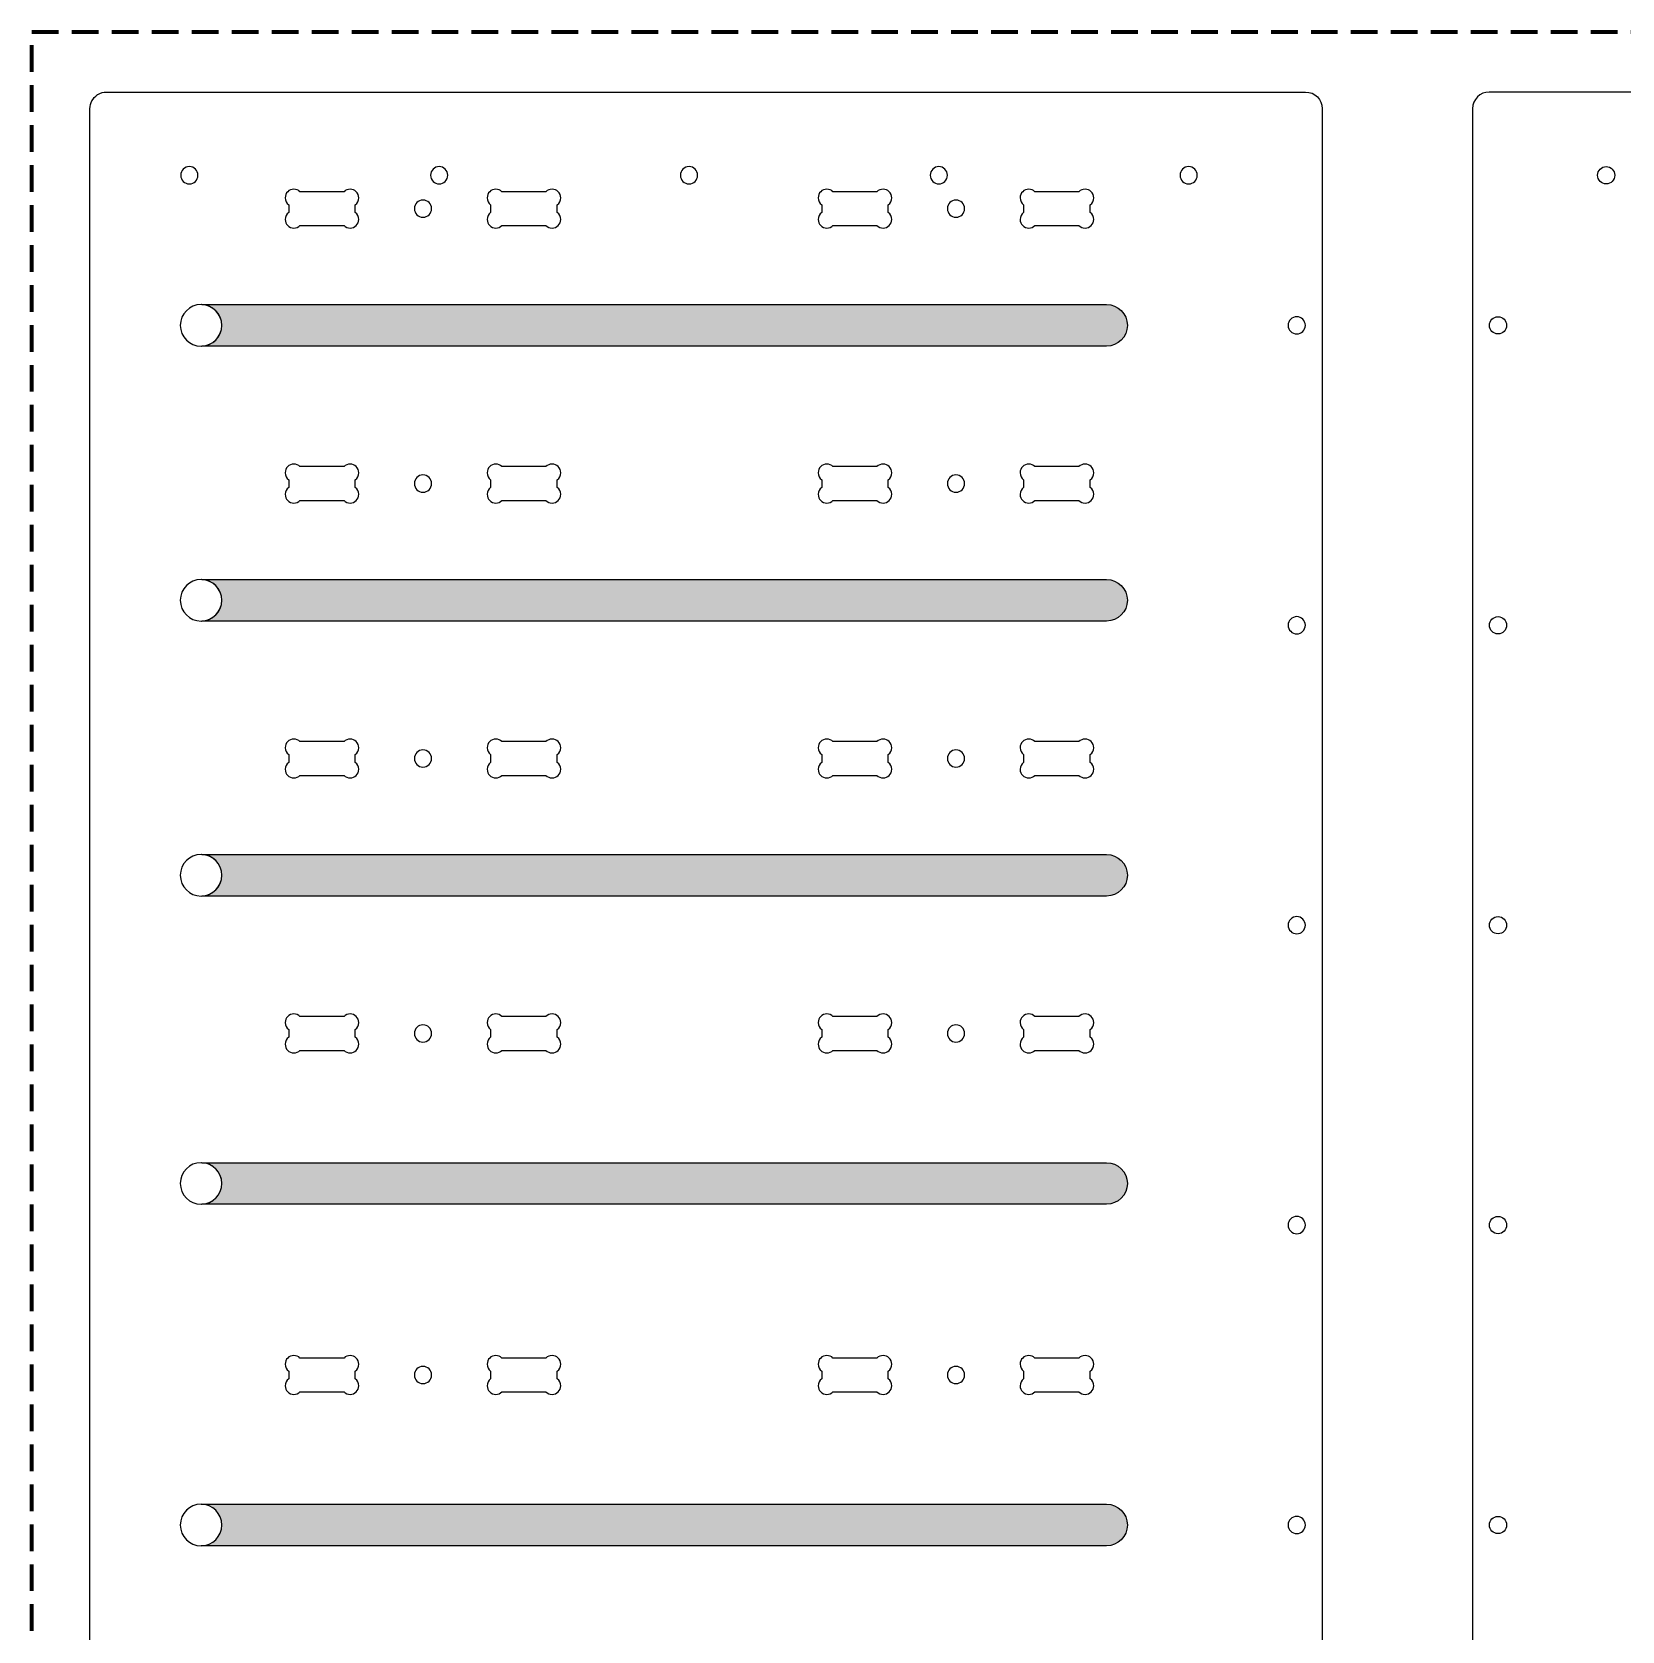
# Model space of a CAD drawing. Header units: inches. Extents: x 96.7 to 192.7, y 150 to 198.
# Drawn here: x 96.75 to 120.62, y 173.96 to 197.96 of the extents above; entities that cross this region are included whole.
import ezdxf

# ---------------------------------------------------------------- set-up
doc = ezdxf.new("R2010")
doc.units = ezdxf.units.IN
doc.header["$MEASUREMENT"] = 0
doc.linetypes.add('AI-Linetype-1', pattern=[0.6, 0.4, -0.2])
doc.layers.add('Layer 1', color=7, linetype='Continuous')

msp = doc.modelspace()

# ---------------------------------------------------------------- hatches: boundary and pattern name
at = {"layer": 'Layer 1'}
h = msp.add_hatch(color=4, dxfattribs=at)
h.dxf.hatch_style = 2
edge = h.paths.add_edge_path()
edge.add_spline(control_points=[(99.09, 175.79), (99.083, 175.785), (99.076, 175.779), (99.07, 175.773), (99.076, 175.779), (99.083, 175.785), (99.09, 175.79)], knot_values=[0, 0, 0, 0, 1, 1, 1, 2, 2, 2, 2], degree=3, periodic=1)
edge = h.paths.add_edge_path()
edge.add_spline(control_points=[(99.285, 175.859), (99.458, 175.859), (99.597, 175.719), (99.597, 175.547), (99.597, 175.375), (99.458, 175.235), (99.285, 175.235), (99.285, 175.235), (112.878, 175.235), (112.878, 175.235), (113.051, 175.235), (113.19, 175.374), (113.19, 175.547), (113.19, 175.72), (113.051, 175.859), (112.878, 175.859), (112.878, 175.859), (99.285, 175.859), (99.285, 175.859)], knot_values=[0, 0, 0, 0, 1, 1, 1, 2, 2, 2, 3, 3, 3, 4, 4, 4, 5, 5, 5, 6, 6, 6, 6], degree=3, periodic=1)
edge = h.paths.add_edge_path()
edge.add_spline(control_points=[(99.295, 180.985), (99.295, 180.985), (99.295, 180.985), (99.295, 180.985), (99.463, 180.979), (99.597, 180.842), (99.597, 180.673), (99.597, 180.504), (99.463, 180.367), (99.295, 180.362), (99.295, 180.362), (99.295, 180.361), (99.295, 180.361), (99.295, 180.361), (112.878, 180.361), (112.878, 180.361), (113.051, 180.361), (113.19, 180.5), (113.19, 180.673), (113.19, 180.846), (113.051, 180.985), (112.878, 180.985), (112.878, 180.985), (99.295, 180.985), (99.295, 180.985)], knot_values=[0, 0, 0, 0, 1, 1, 1, 2, 2, 2, 3, 3, 3, 4, 4, 4, 5, 5, 5, 6, 6, 6, 7, 7, 7, 8, 8, 8, 8], degree=3, periodic=1)
edge = h.paths.add_edge_path()
edge.add_spline(control_points=[(99.295, 185.611), (99.295, 185.611), (99.295, 185.611), (99.295, 185.611), (99.463, 185.605), (99.597, 185.468), (99.597, 185.299), (99.597, 185.13), (99.463, 184.993), (99.295, 184.988), (99.295, 184.988), (99.295, 184.987), (99.295, 184.987), (99.295, 184.987), (112.878, 184.987), (112.878, 184.987), (113.051, 184.987), (113.19, 185.127), (113.19, 185.299), (113.19, 185.472), (113.051, 185.611), (112.878, 185.611), (112.878, 185.611), (99.295, 185.611), (99.295, 185.611)], knot_values=[0, 0, 0, 0, 1, 1, 1, 2, 2, 2, 3, 3, 3, 4, 4, 4, 5, 5, 5, 6, 6, 6, 7, 7, 7, 8, 8, 8, 8], degree=3, periodic=1)
edge = h.paths.add_edge_path()
edge.add_spline(control_points=[(99.295, 189.737), (99.295, 189.737), (99.295, 189.737), (99.295, 189.737), (99.463, 189.732), (99.597, 189.595), (99.597, 189.426), (99.597, 189.257), (99.463, 189.119), (99.295, 189.114), (99.295, 189.114), (99.295, 189.114), (99.295, 189.114), (99.295, 189.114), (112.878, 189.114), (112.878, 189.114), (113.051, 189.114), (113.19, 189.253), (113.19, 189.426), (113.19, 189.598), (113.051, 189.737), (112.878, 189.737), (112.878, 189.737), (99.295, 189.737), (99.295, 189.737), (99.295, 189.737), (99.295, 189.737), (99.295, 189.737)], knot_values=[0, 0, 0, 0, 1, 1, 1, 2, 2, 2, 3, 3, 3, 4, 4, 4, 5, 5, 5, 6, 6, 6, 7, 7, 7, 8, 8, 8, 9, 9, 9, 9], degree=3, periodic=1)
edge = h.paths.add_edge_path()
edge.add_spline(control_points=[(99.295, 193.864), (99.295, 193.864), (99.295, 193.863), (99.295, 193.863), (99.463, 193.858), (99.597, 193.721), (99.597, 193.552), (99.597, 193.383), (99.463, 193.246), (99.295, 193.241), (99.295, 193.241), (99.295, 193.24), (99.295, 193.24), (99.295, 193.24), (112.878, 193.24), (112.878, 193.24), (113.051, 193.24), (113.19, 193.379), (113.19, 193.552), (113.19, 193.725), (113.051, 193.864), (112.878, 193.864), (112.878, 193.864), (99.295, 193.864), (99.295, 193.864)], knot_values=[0, 0, 0, 0, 1, 1, 1, 2, 2, 2, 3, 3, 3, 4, 4, 4, 5, 5, 5, 6, 6, 6, 7, 7, 7, 8, 8, 8, 8], degree=3, periodic=1)

# ---------------------------------------------------------------- linework, layer by layer
at = {"layer": 'Layer 1', "color": 1, "linetype": 'AI-Linetype-1', "lineweight": 120}
msp.add_lwpolyline([(96.747, 197.955), (192.745, 197.955), (192.745, 149.957), (96.747, 149.957), (96.747, 197.955)], dxfattribs=at)
at = {"layer": 'Layer 1', "color": 7, "lineweight": 25}
for points, knots in [([(97.868, 197.054), (97.82, 197.054), (97.776, 197.041), (97.738, 197.018), (97.734, 197.016), (97.731, 197.014), (97.727, 197.011), (97.661, 196.966), (97.618, 196.891), (97.618, 196.804), (97.618, 196.804), (97.618, 156.305), (97.618, 156.305), (97.618, 156.167), (97.729, 156.055), (97.868, 156.055), (97.868, 156.055), (99.618, 156.055), (99.618, 156.055), (99.618, 156.055), (100.618, 155.055), (100.618, 155.055), (100.618, 155.055), (112.616, 155.055), (112.616, 155.055), (112.616, 155.055), (113.616, 156.055), (113.616, 156.055), (113.616, 156.055), (114.741, 156.055), (114.741, 156.055), (114.88, 156.055), (114.991, 156.167), (114.991, 156.305), (114.991, 156.305), (114.991, 172.43), (114.991, 172.43), (114.991, 172.43), (115.866, 172.43), (115.866, 172.43), (116.005, 172.43), (116.116, 172.542), (116.116, 172.68), (116.116, 172.68), (116.116, 196.804), (116.116, 196.804), (116.116, 196.943), (116.005, 197.054), (115.866, 197.054), (115.866, 197.054), (97.868, 197.054), (97.868, 197.054)], [0, 0, 0, 0, 1, 1, 1, 2, 2, 2, 3, 3, 3, 4, 4, 4, 5, 5, 5, 6, 6, 6, 7, 7, 7, 8, 8, 8, 9, 9, 9, 10, 10, 10, 11, 11, 11, 12, 12, 12, 13, 13, 13, 14, 14, 14, 15, 15, 15, 16, 16, 16, 17, 17, 17, 17]), ([(136.62, 197.054), (136.668, 197.054), (136.712, 197.041), (136.75, 197.018), (136.754, 197.016), (136.757, 197.014), (136.761, 197.011), (136.827, 196.966), (136.87, 196.891), (136.87, 196.804), (136.87, 196.804), (136.87, 156.305), (136.87, 156.305), (136.87, 156.167), (136.759, 156.055), (136.62, 156.055), (136.62, 156.055), (134.87, 156.055), (134.87, 156.055), (134.87, 156.055), (133.87, 155.055), (133.87, 155.055), (133.87, 155.055), (121.872, 155.055), (121.872, 155.055), (121.872, 155.055), (120.872, 156.055), (120.872, 156.055), (120.872, 156.055), (119.747, 156.055), (119.747, 156.055), (119.608, 156.055), (119.497, 156.167), (119.497, 156.305), (119.497, 156.305), (119.497, 172.43), (119.497, 172.43), (119.497, 172.43), (118.622, 172.43), (118.622, 172.43), (118.483, 172.43), (118.372, 172.542), (118.372, 172.68), (118.372, 172.68), (118.372, 196.804), (118.372, 196.804), (118.372, 196.943), (118.483, 197.054), (118.622, 197.054), (118.622, 197.054), (136.62, 197.054), (136.62, 197.054)], [0, 0, 0, 0, 1, 1, 1, 2, 2, 2, 3, 3, 3, 4, 4, 4, 5, 5, 5, 6, 6, 6, 7, 7, 7, 8, 8, 8, 9, 9, 9, 10, 10, 10, 11, 11, 11, 12, 12, 12, 13, 13, 13, 14, 14, 14, 15, 15, 15, 16, 16, 16, 17, 17, 17, 17]), ([(99.11, 195.934), (99.181, 195.934), (99.239, 195.876), (99.239, 195.804), (99.239, 195.733), (99.181, 195.675), (99.11, 195.675), (99.039, 195.675), (98.981, 195.733), (98.981, 195.804), (98.981, 195.876), (99.039, 195.934), (99.11, 195.934)], [0, 0, 0, 0, 1, 1, 1, 2, 2, 2, 3, 3, 3, 4, 4, 4, 4]), ([(102.86, 195.934), (102.931, 195.934), (102.989, 195.876), (102.989, 195.804), (102.989, 195.733), (102.931, 195.675), (102.86, 195.675), (102.789, 195.675), (102.731, 195.733), (102.731, 195.804), (102.731, 195.876), (102.789, 195.934), (102.86, 195.934)], [0, 0, 0, 0, 1, 1, 1, 2, 2, 2, 3, 3, 3, 4, 4, 4, 4]), ([(106.61, 195.934), (106.681, 195.934), (106.739, 195.876), (106.739, 195.804), (106.739, 195.733), (106.681, 195.675), (106.61, 195.675), (106.539, 195.675), (106.481, 195.733), (106.481, 195.804), (106.481, 195.876), (106.539, 195.934), (106.61, 195.934)], [0, 0, 0, 0, 1, 1, 1, 2, 2, 2, 3, 3, 3, 4, 4, 4, 4]), ([(110.36, 195.934), (110.431, 195.934), (110.489, 195.876), (110.489, 195.804), (110.489, 195.733), (110.431, 195.675), (110.36, 195.675), (110.289, 195.675), (110.231, 195.733), (110.231, 195.804), (110.231, 195.876), (110.289, 195.934), (110.36, 195.934)], [0, 0, 0, 0, 1, 1, 1, 2, 2, 2, 3, 3, 3, 4, 4, 4, 4]), ([(114.11, 195.934), (114.181, 195.934), (114.239, 195.876), (114.239, 195.804), (114.239, 195.733), (114.181, 195.675), (114.11, 195.675), (114.039, 195.675), (113.981, 195.733), (113.981, 195.804), (113.981, 195.876), (114.039, 195.934), (114.11, 195.934)], [0, 0, 0, 0, 1, 1, 1, 2, 2, 2, 3, 3, 3, 4, 4, 4, 4]), ([(120.378, 195.934), (120.307, 195.934), (120.249, 195.876), (120.249, 195.804), (120.249, 195.733), (120.307, 195.675), (120.378, 195.675), (120.45, 195.675), (120.507, 195.733), (120.507, 195.804), (120.507, 195.876), (120.45, 195.934), (120.378, 195.934)], [0, 0, 0, 0, 1, 1, 1, 2, 2, 2, 3, 3, 3, 4, 4, 4, 4]), ([(100.678, 195.596), (100.714, 195.596), (100.747, 195.582), (100.77, 195.558), (100.77, 195.558), (101.431, 195.558), (101.431, 195.558), (101.454, 195.582), (101.487, 195.596), (101.523, 195.596), (101.595, 195.596), (101.653, 195.538), (101.653, 195.466), (101.653, 195.423), (101.632, 195.386), (101.601, 195.362), (101.601, 195.362), (101.601, 195.246), (101.601, 195.246), (101.632, 195.222), (101.653, 195.185), (101.653, 195.142), (101.653, 195.07), (101.595, 195.012), (101.523, 195.012), (101.487, 195.012), (101.455, 195.026), (101.431, 195.05), (101.431, 195.05), (100.77, 195.05), (100.77, 195.05), (100.746, 195.026), (100.714, 195.012), (100.678, 195.012), (100.606, 195.012), (100.548, 195.07), (100.548, 195.142), (100.548, 195.185), (100.569, 195.222), (100.601, 195.246), (100.601, 195.246), (100.601, 195.362), (100.601, 195.362), (100.569, 195.386), (100.548, 195.423), (100.548, 195.466), (100.548, 195.538), (100.606, 195.596), (100.678, 195.596)], [0, 0, 0, 0, 1, 1, 1, 2, 2, 2, 3, 3, 3, 4, 4, 4, 5, 5, 5, 6, 6, 6, 7, 7, 7, 8, 8, 8, 9, 9, 9, 10, 10, 10, 11, 11, 11, 12, 12, 12, 13, 13, 13, 14, 14, 14, 15, 15, 15, 16, 16, 16, 16]), ([(103.71, 195.596), (103.746, 195.596), (103.778, 195.582), (103.802, 195.558), (103.802, 195.558), (104.462, 195.558), (104.462, 195.558), (104.486, 195.582), (104.518, 195.596), (104.554, 195.596), (104.626, 195.596), (104.684, 195.538), (104.684, 195.466), (104.684, 195.423), (104.664, 195.386), (104.632, 195.362), (104.632, 195.362), (104.632, 195.246), (104.632, 195.246), (104.664, 195.222), (104.684, 195.185), (104.684, 195.142), (104.684, 195.07), (104.626, 195.012), (104.554, 195.012), (104.518, 195.012), (104.486, 195.026), (104.462, 195.05), (104.462, 195.05), (103.801, 195.05), (103.801, 195.05), (103.778, 195.026), (103.746, 195.012), (103.71, 195.012), (103.638, 195.012), (103.58, 195.07), (103.58, 195.142), (103.58, 195.185), (103.6, 195.222), (103.632, 195.246), (103.632, 195.246), (103.632, 195.362), (103.632, 195.362), (103.6, 195.386), (103.58, 195.423), (103.58, 195.466), (103.58, 195.538), (103.638, 195.596), (103.71, 195.596)], [0, 0, 0, 0, 1, 1, 1, 2, 2, 2, 3, 3, 3, 4, 4, 4, 5, 5, 5, 6, 6, 6, 7, 7, 7, 8, 8, 8, 9, 9, 9, 10, 10, 10, 11, 11, 11, 12, 12, 12, 13, 13, 13, 14, 14, 14, 15, 15, 15, 16, 16, 16, 16]), ([(108.679, 195.596), (108.715, 195.596), (108.748, 195.582), (108.771, 195.558), (108.771, 195.558), (109.432, 195.558), (109.432, 195.558), (109.455, 195.582), (109.488, 195.596), (109.524, 195.596), (109.596, 195.596), (109.654, 195.538), (109.654, 195.466), (109.654, 195.423), (109.633, 195.386), (109.602, 195.362), (109.602, 195.362), (109.602, 195.246), (109.602, 195.246), (109.633, 195.222), (109.654, 195.185), (109.654, 195.142), (109.654, 195.07), (109.596, 195.012), (109.524, 195.012), (109.488, 195.012), (109.456, 195.026), (109.432, 195.05), (109.432, 195.05), (108.771, 195.05), (108.771, 195.05), (108.747, 195.026), (108.715, 195.012), (108.679, 195.012), (108.607, 195.012), (108.549, 195.07), (108.549, 195.142), (108.549, 195.185), (108.57, 195.222), (108.602, 195.246), (108.602, 195.246), (108.602, 195.362), (108.602, 195.362), (108.57, 195.386), (108.549, 195.423), (108.549, 195.466), (108.549, 195.538), (108.607, 195.596), (108.679, 195.596)], [0, 0, 0, 0, 1, 1, 1, 2, 2, 2, 3, 3, 3, 4, 4, 4, 5, 5, 5, 6, 6, 6, 7, 7, 7, 8, 8, 8, 9, 9, 9, 10, 10, 10, 11, 11, 11, 12, 12, 12, 13, 13, 13, 14, 14, 14, 15, 15, 15, 16, 16, 16, 16]), ([(111.711, 195.596), (111.747, 195.596), (111.779, 195.582), (111.803, 195.558), (111.803, 195.558), (112.463, 195.558), (112.463, 195.558), (112.487, 195.582), (112.519, 195.596), (112.555, 195.596), (112.627, 195.596), (112.685, 195.538), (112.685, 195.466), (112.685, 195.423), (112.665, 195.386), (112.633, 195.362), (112.633, 195.362), (112.633, 195.246), (112.633, 195.246), (112.665, 195.222), (112.685, 195.185), (112.685, 195.142), (112.685, 195.07), (112.627, 195.012), (112.555, 195.012), (112.519, 195.012), (112.487, 195.026), (112.464, 195.05), (112.464, 195.05), (111.802, 195.05), (111.802, 195.05), (111.779, 195.026), (111.747, 195.012), (111.711, 195.012), (111.639, 195.012), (111.581, 195.07), (111.581, 195.142), (111.581, 195.185), (111.601, 195.222), (111.633, 195.246), (111.633, 195.246), (111.633, 195.362), (111.633, 195.362), (111.601, 195.386), (111.581, 195.423), (111.581, 195.466), (111.581, 195.538), (111.639, 195.596), (111.711, 195.596)], [0, 0, 0, 0, 1, 1, 1, 2, 2, 2, 3, 3, 3, 4, 4, 4, 5, 5, 5, 6, 6, 6, 7, 7, 7, 8, 8, 8, 9, 9, 9, 10, 10, 10, 11, 11, 11, 12, 12, 12, 13, 13, 13, 14, 14, 14, 15, 15, 15, 16, 16, 16, 16]), ([(102.616, 195.433), (102.688, 195.433), (102.745, 195.375), (102.745, 195.304), (102.745, 195.232), (102.688, 195.175), (102.616, 195.175), (102.545, 195.175), (102.487, 195.232), (102.487, 195.304), (102.487, 195.375), (102.545, 195.433), (102.616, 195.433)], [0, 0, 0, 0, 1, 1, 1, 2, 2, 2, 3, 3, 3, 4, 4, 4, 4]), ([(110.617, 195.433), (110.689, 195.433), (110.747, 195.375), (110.747, 195.304), (110.747, 195.232), (110.689, 195.175), (110.617, 195.175), (110.546, 195.175), (110.488, 195.232), (110.488, 195.304), (110.488, 195.375), (110.546, 195.433), (110.617, 195.433)], [0, 0, 0, 0, 1, 1, 1, 2, 2, 2, 3, 3, 3, 4, 4, 4, 4]), ([(99.285, 193.864), (99.458, 193.864), (99.597, 193.724), (99.597, 193.552), (99.597, 193.38), (99.458, 193.24), (99.285, 193.24), (99.113, 193.24), (98.974, 193.38), (98.974, 193.552), (98.974, 193.724), (99.113, 193.864), (99.285, 193.864)], [0, 0, 0, 0, 1, 1, 1, 2, 2, 2, 3, 3, 3, 4, 4, 4, 4]), ([(99.295, 193.864), (99.295, 193.864), (99.295, 193.863), (99.295, 193.863), (99.463, 193.858), (99.597, 193.721), (99.597, 193.552), (99.597, 193.383), (99.463, 193.246), (99.295, 193.241), (99.295, 193.241), (99.295, 193.24), (99.295, 193.24), (99.295, 193.24), (112.878, 193.24), (112.878, 193.24), (113.051, 193.24), (113.19, 193.379), (113.19, 193.552), (113.19, 193.725), (113.051, 193.864), (112.878, 193.864), (112.878, 193.864), (99.295, 193.864), (99.295, 193.864)], [0, 0, 0, 0, 1, 1, 1, 2, 2, 2, 3, 3, 3, 4, 4, 4, 5, 5, 5, 6, 6, 6, 7, 7, 7, 8, 8, 8, 8]), ([(115.733, 193.681), (115.804, 193.681), (115.862, 193.623), (115.862, 193.552), (115.862, 193.481), (115.804, 193.423), (115.733, 193.423), (115.662, 193.423), (115.604, 193.481), (115.604, 193.552), (115.604, 193.623), (115.662, 193.681), (115.733, 193.681)], [0, 0, 0, 0, 1, 1, 1, 2, 2, 2, 3, 3, 3, 4, 4, 4, 4]), ([(118.755, 193.681), (118.684, 193.681), (118.626, 193.623), (118.626, 193.552), (118.626, 193.481), (118.684, 193.423), (118.755, 193.423), (118.827, 193.423), (118.884, 193.481), (118.884, 193.552), (118.884, 193.623), (118.827, 193.681), (118.755, 193.681)], [0, 0, 0, 0, 1, 1, 1, 2, 2, 2, 3, 3, 3, 4, 4, 4, 4]), ([(100.678, 191.47), (100.714, 191.47), (100.747, 191.455), (100.77, 191.432), (100.77, 191.432), (101.431, 191.432), (101.431, 191.432), (101.454, 191.455), (101.487, 191.47), (101.523, 191.47), (101.595, 191.47), (101.653, 191.412), (101.653, 191.34), (101.653, 191.297), (101.632, 191.259), (101.601, 191.236), (101.601, 191.236), (101.601, 191.119), (101.601, 191.119), (101.632, 191.096), (101.653, 191.058), (101.653, 191.016), (101.653, 190.944), (101.595, 190.885), (101.523, 190.885), (101.487, 190.885), (101.455, 190.9), (101.431, 190.923), (101.431, 190.923), (100.77, 190.923), (100.77, 190.923), (100.746, 190.9), (100.714, 190.885), (100.678, 190.885), (100.606, 190.885), (100.548, 190.944), (100.548, 191.016), (100.548, 191.058), (100.569, 191.096), (100.601, 191.12), (100.601, 191.12), (100.601, 191.236), (100.601, 191.236), (100.569, 191.259), (100.548, 191.297), (100.548, 191.34), (100.548, 191.412), (100.606, 191.47), (100.678, 191.47)], [0, 0, 0, 0, 1, 1, 1, 2, 2, 2, 3, 3, 3, 4, 4, 4, 5, 5, 5, 6, 6, 6, 7, 7, 7, 8, 8, 8, 9, 9, 9, 10, 10, 10, 11, 11, 11, 12, 12, 12, 13, 13, 13, 14, 14, 14, 15, 15, 15, 16, 16, 16, 16]), ([(102.616, 191.307), (102.688, 191.307), (102.745, 191.249), (102.745, 191.177), (102.745, 191.106), (102.688, 191.048), (102.616, 191.048), (102.545, 191.048), (102.487, 191.106), (102.487, 191.177), (102.487, 191.249), (102.545, 191.307), (102.616, 191.307)], [0, 0, 0, 0, 1, 1, 1, 2, 2, 2, 3, 3, 3, 4, 4, 4, 4]), ([(103.71, 191.47), (103.746, 191.47), (103.778, 191.455), (103.802, 191.432), (103.802, 191.432), (104.462, 191.432), (104.462, 191.432), (104.486, 191.455), (104.518, 191.47), (104.554, 191.47), (104.626, 191.47), (104.684, 191.412), (104.684, 191.34), (104.684, 191.297), (104.664, 191.259), (104.632, 191.236), (104.632, 191.236), (104.632, 191.12), (104.632, 191.12), (104.664, 191.096), (104.684, 191.058), (104.684, 191.016), (104.684, 190.944), (104.626, 190.885), (104.554, 190.885), (104.518, 190.885), (104.486, 190.9), (104.462, 190.923), (104.462, 190.923), (103.801, 190.923), (103.801, 190.923), (103.778, 190.9), (103.746, 190.885), (103.71, 190.885), (103.638, 190.885), (103.58, 190.944), (103.58, 191.016), (103.58, 191.058), (103.6, 191.096), (103.632, 191.12), (103.632, 191.12), (103.632, 191.236), (103.632, 191.236), (103.6, 191.259), (103.58, 191.297), (103.58, 191.34), (103.58, 191.412), (103.638, 191.47), (103.71, 191.47)], [0, 0, 0, 0, 1, 1, 1, 2, 2, 2, 3, 3, 3, 4, 4, 4, 5, 5, 5, 6, 6, 6, 7, 7, 7, 8, 8, 8, 9, 9, 9, 10, 10, 10, 11, 11, 11, 12, 12, 12, 13, 13, 13, 14, 14, 14, 15, 15, 15, 16, 16, 16, 16]), ([(108.679, 191.47), (108.715, 191.47), (108.748, 191.455), (108.771, 191.432), (108.771, 191.432), (109.432, 191.432), (109.432, 191.432), (109.455, 191.455), (109.488, 191.47), (109.524, 191.47), (109.596, 191.47), (109.654, 191.412), (109.654, 191.34), (109.654, 191.297), (109.633, 191.259), (109.602, 191.236), (109.602, 191.236), (109.602, 191.119), (109.602, 191.119), (109.633, 191.096), (109.654, 191.058), (109.654, 191.016), (109.654, 190.944), (109.596, 190.885), (109.524, 190.885), (109.488, 190.885), (109.456, 190.9), (109.432, 190.923), (109.432, 190.923), (108.771, 190.923), (108.771, 190.923), (108.747, 190.9), (108.715, 190.885), (108.679, 190.885), (108.607, 190.885), (108.549, 190.944), (108.549, 191.016), (108.549, 191.058), (108.57, 191.096), (108.602, 191.12), (108.602, 191.12), (108.602, 191.236), (108.602, 191.236), (108.57, 191.259), (108.549, 191.297), (108.549, 191.34), (108.549, 191.412), (108.607, 191.47), (108.679, 191.47)], [0, 0, 0, 0, 1, 1, 1, 2, 2, 2, 3, 3, 3, 4, 4, 4, 5, 5, 5, 6, 6, 6, 7, 7, 7, 8, 8, 8, 9, 9, 9, 10, 10, 10, 11, 11, 11, 12, 12, 12, 13, 13, 13, 14, 14, 14, 15, 15, 15, 16, 16, 16, 16]), ([(110.617, 191.307), (110.689, 191.307), (110.747, 191.249), (110.747, 191.177), (110.747, 191.106), (110.689, 191.048), (110.617, 191.048), (110.546, 191.048), (110.488, 191.106), (110.488, 191.177), (110.488, 191.249), (110.546, 191.307), (110.617, 191.307)], [0, 0, 0, 0, 1, 1, 1, 2, 2, 2, 3, 3, 3, 4, 4, 4, 4]), ([(111.711, 191.47), (111.747, 191.47), (111.779, 191.455), (111.803, 191.432), (111.803, 191.432), (112.463, 191.432), (112.463, 191.432), (112.487, 191.455), (112.519, 191.47), (112.555, 191.47), (112.627, 191.47), (112.685, 191.412), (112.685, 191.34), (112.685, 191.297), (112.665, 191.259), (112.633, 191.236), (112.633, 191.236), (112.633, 191.12), (112.633, 191.12), (112.665, 191.096), (112.685, 191.058), (112.685, 191.016), (112.685, 190.944), (112.627, 190.885), (112.555, 190.885), (112.519, 190.885), (112.487, 190.9), (112.464, 190.923), (112.464, 190.923), (111.802, 190.923), (111.802, 190.923), (111.779, 190.9), (111.747, 190.885), (111.711, 190.885), (111.639, 190.885), (111.581, 190.944), (111.581, 191.016), (111.581, 191.058), (111.601, 191.096), (111.633, 191.12), (111.633, 191.12), (111.633, 191.236), (111.633, 191.236), (111.601, 191.259), (111.581, 191.297), (111.581, 191.34), (111.581, 191.412), (111.639, 191.47), (111.711, 191.47)], [0, 0, 0, 0, 1, 1, 1, 2, 2, 2, 3, 3, 3, 4, 4, 4, 5, 5, 5, 6, 6, 6, 7, 7, 7, 8, 8, 8, 9, 9, 9, 10, 10, 10, 11, 11, 11, 12, 12, 12, 13, 13, 13, 14, 14, 14, 15, 15, 15, 16, 16, 16, 16]), ([(99.285, 189.737), (99.458, 189.737), (99.597, 189.598), (99.597, 189.426), (99.597, 189.253), (99.458, 189.114), (99.285, 189.114), (99.113, 189.114), (98.974, 189.253), (98.974, 189.426), (98.974, 189.598), (99.113, 189.737), (99.285, 189.737)], [0, 0, 0, 0, 1, 1, 1, 2, 2, 2, 3, 3, 3, 4, 4, 4, 4]), ([(99.295, 189.737), (99.295, 189.737), (99.295, 189.737), (99.295, 189.737), (99.463, 189.732), (99.597, 189.595), (99.597, 189.426), (99.597, 189.257), (99.463, 189.119), (99.295, 189.114), (99.295, 189.114), (99.295, 189.114), (99.295, 189.114), (99.295, 189.114), (112.878, 189.114), (112.878, 189.114), (113.051, 189.114), (113.19, 189.253), (113.19, 189.426), (113.19, 189.598), (113.051, 189.737), (112.878, 189.737), (112.878, 189.737), (99.295, 189.737), (99.295, 189.737), (99.295, 189.737), (99.295, 189.737), (99.295, 189.737)], [0, 0, 0, 0, 1, 1, 1, 2, 2, 2, 3, 3, 3, 4, 4, 4, 5, 5, 5, 6, 6, 6, 7, 7, 7, 8, 8, 8, 9, 9, 9, 9]), ([(115.733, 189.18), (115.804, 189.18), (115.862, 189.122), (115.862, 189.051), (115.862, 188.98), (115.804, 188.922), (115.733, 188.922), (115.662, 188.922), (115.604, 188.98), (115.604, 189.051), (115.604, 189.122), (115.662, 189.18), (115.733, 189.18)], [0, 0, 0, 0, 1, 1, 1, 2, 2, 2, 3, 3, 3, 4, 4, 4, 4]), ([(118.755, 189.18), (118.684, 189.18), (118.626, 189.122), (118.626, 189.051), (118.626, 188.98), (118.684, 188.922), (118.755, 188.922), (118.827, 188.922), (118.884, 188.98), (118.884, 189.051), (118.884, 189.122), (118.827, 189.18), (118.755, 189.18)], [0, 0, 0, 0, 1, 1, 1, 2, 2, 2, 3, 3, 3, 4, 4, 4, 4]), ([(100.678, 187.343), (100.714, 187.343), (100.747, 187.329), (100.77, 187.305), (100.77, 187.305), (101.431, 187.305), (101.431, 187.305), (101.454, 187.329), (101.487, 187.343), (101.523, 187.343), (101.595, 187.343), (101.653, 187.285), (101.653, 187.213), (101.653, 187.171), (101.632, 187.133), (101.601, 187.109), (101.601, 187.109), (101.601, 186.993), (101.601, 186.993), (101.632, 186.969), (101.653, 186.932), (101.653, 186.889), (101.653, 186.817), (101.595, 186.759), (101.523, 186.759), (101.487, 186.759), (101.455, 186.774), (101.431, 186.797), (101.431, 186.797), (100.77, 186.797), (100.77, 186.797), (100.746, 186.774), (100.714, 186.759), (100.678, 186.759), (100.606, 186.759), (100.548, 186.817), (100.548, 186.889), (100.548, 186.932), (100.569, 186.97), (100.601, 186.993), (100.601, 186.993), (100.601, 187.109), (100.601, 187.109), (100.569, 187.133), (100.548, 187.171), (100.548, 187.213), (100.548, 187.285), (100.606, 187.343), (100.678, 187.343)], [0, 0, 0, 0, 1, 1, 1, 2, 2, 2, 3, 3, 3, 4, 4, 4, 5, 5, 5, 6, 6, 6, 7, 7, 7, 8, 8, 8, 9, 9, 9, 10, 10, 10, 11, 11, 11, 12, 12, 12, 13, 13, 13, 14, 14, 14, 15, 15, 15, 16, 16, 16, 16]), ([(103.71, 187.343), (103.746, 187.343), (103.778, 187.329), (103.802, 187.305), (103.802, 187.305), (104.462, 187.305), (104.462, 187.305), (104.486, 187.329), (104.518, 187.343), (104.554, 187.343), (104.626, 187.343), (104.684, 187.285), (104.684, 187.213), (104.684, 187.171), (104.664, 187.133), (104.632, 187.109), (104.632, 187.109), (104.632, 186.993), (104.632, 186.993), (104.664, 186.97), (104.684, 186.932), (104.684, 186.889), (104.684, 186.817), (104.626, 186.759), (104.554, 186.759), (104.518, 186.759), (104.486, 186.774), (104.462, 186.797), (104.462, 186.797), (103.801, 186.797), (103.801, 186.797), (103.778, 186.774), (103.746, 186.759), (103.71, 186.759), (103.638, 186.759), (103.58, 186.817), (103.58, 186.889), (103.58, 186.932), (103.6, 186.97), (103.632, 186.993), (103.632, 186.993), (103.632, 187.109), (103.632, 187.109), (103.6, 187.133), (103.58, 187.171), (103.58, 187.213), (103.58, 187.285), (103.638, 187.343), (103.71, 187.343)], [0, 0, 0, 0, 1, 1, 1, 2, 2, 2, 3, 3, 3, 4, 4, 4, 5, 5, 5, 6, 6, 6, 7, 7, 7, 8, 8, 8, 9, 9, 9, 10, 10, 10, 11, 11, 11, 12, 12, 12, 13, 13, 13, 14, 14, 14, 15, 15, 15, 16, 16, 16, 16]), ([(108.679, 187.343), (108.715, 187.343), (108.748, 187.329), (108.771, 187.305), (108.771, 187.305), (109.432, 187.305), (109.432, 187.305), (109.455, 187.329), (109.488, 187.343), (109.524, 187.343), (109.596, 187.343), (109.654, 187.285), (109.654, 187.213), (109.654, 187.171), (109.633, 187.133), (109.602, 187.109), (109.602, 187.109), (109.602, 186.993), (109.602, 186.993), (109.633, 186.969), (109.654, 186.932), (109.654, 186.889), (109.654, 186.817), (109.596, 186.759), (109.524, 186.759), (109.488, 186.759), (109.456, 186.774), (109.432, 186.797), (109.432, 186.797), (108.771, 186.797), (108.771, 186.797), (108.747, 186.774), (108.715, 186.759), (108.679, 186.759), (108.607, 186.759), (108.549, 186.817), (108.549, 186.889), (108.549, 186.932), (108.57, 186.97), (108.602, 186.993), (108.602, 186.993), (108.602, 187.109), (108.602, 187.109), (108.57, 187.133), (108.549, 187.171), (108.549, 187.213), (108.549, 187.285), (108.607, 187.343), (108.679, 187.343)], [0, 0, 0, 0, 1, 1, 1, 2, 2, 2, 3, 3, 3, 4, 4, 4, 5, 5, 5, 6, 6, 6, 7, 7, 7, 8, 8, 8, 9, 9, 9, 10, 10, 10, 11, 11, 11, 12, 12, 12, 13, 13, 13, 14, 14, 14, 15, 15, 15, 16, 16, 16, 16]), ([(111.711, 187.343), (111.747, 187.343), (111.779, 187.329), (111.803, 187.305), (111.803, 187.305), (112.463, 187.305), (112.463, 187.305), (112.487, 187.329), (112.519, 187.343), (112.555, 187.343), (112.627, 187.343), (112.685, 187.285), (112.685, 187.213), (112.685, 187.171), (112.665, 187.133), (112.633, 187.109), (112.633, 187.109), (112.633, 186.993), (112.633, 186.993), (112.665, 186.97), (112.685, 186.932), (112.685, 186.889), (112.685, 186.817), (112.627, 186.759), (112.555, 186.759), (112.519, 186.759), (112.487, 186.774), (112.464, 186.797), (112.464, 186.797), (111.802, 186.797), (111.802, 186.797), (111.779, 186.774), (111.747, 186.759), (111.711, 186.759), (111.639, 186.759), (111.581, 186.817), (111.581, 186.889), (111.581, 186.932), (111.601, 186.97), (111.633, 186.993), (111.633, 186.993), (111.633, 187.109), (111.633, 187.109), (111.601, 187.133), (111.581, 187.171), (111.581, 187.213), (111.581, 187.285), (111.639, 187.343), (111.711, 187.343)], [0, 0, 0, 0, 1, 1, 1, 2, 2, 2, 3, 3, 3, 4, 4, 4, 5, 5, 5, 6, 6, 6, 7, 7, 7, 8, 8, 8, 9, 9, 9, 10, 10, 10, 11, 11, 11, 12, 12, 12, 13, 13, 13, 14, 14, 14, 15, 15, 15, 16, 16, 16, 16]), ([(102.616, 187.18), (102.688, 187.18), (102.745, 187.122), (102.745, 187.051), (102.745, 186.98), (102.688, 186.922), (102.616, 186.922), (102.545, 186.922), (102.487, 186.98), (102.487, 187.051), (102.487, 187.122), (102.545, 187.18), (102.616, 187.18)], [0, 0, 0, 0, 1, 1, 1, 2, 2, 2, 3, 3, 3, 4, 4, 4, 4]), ([(110.617, 187.18), (110.689, 187.18), (110.747, 187.122), (110.747, 187.051), (110.747, 186.98), (110.689, 186.922), (110.617, 186.922), (110.546, 186.922), (110.488, 186.98), (110.488, 187.051), (110.488, 187.122), (110.546, 187.18), (110.617, 187.18)], [0, 0, 0, 0, 1, 1, 1, 2, 2, 2, 3, 3, 3, 4, 4, 4, 4]), ([(99.285, 185.611), (99.458, 185.611), (99.597, 185.471), (99.597, 185.299), (99.597, 185.127), (99.458, 184.987), (99.285, 184.987), (99.113, 184.987), (98.974, 185.127), (98.974, 185.299), (98.974, 185.471), (99.113, 185.611), (99.285, 185.611)], [0, 0, 0, 0, 1, 1, 1, 2, 2, 2, 3, 3, 3, 4, 4, 4, 4]), ([(99.295, 185.611), (99.295, 185.611), (99.295, 185.611), (99.295, 185.611), (99.463, 185.605), (99.597, 185.468), (99.597, 185.299), (99.597, 185.13), (99.463, 184.993), (99.295, 184.988), (99.295, 184.988), (99.295, 184.987), (99.295, 184.987), (99.295, 184.987), (112.878, 184.987), (112.878, 184.987), (113.051, 184.987), (113.19, 185.127), (113.19, 185.299), (113.19, 185.472), (113.051, 185.611), (112.878, 185.611), (112.878, 185.611), (99.295, 185.611), (99.295, 185.611)], [0, 0, 0, 0, 1, 1, 1, 2, 2, 2, 3, 3, 3, 4, 4, 4, 5, 5, 5, 6, 6, 6, 7, 7, 7, 8, 8, 8, 8]), ([(115.733, 184.679), (115.804, 184.679), (115.862, 184.621), (115.862, 184.55), (115.862, 184.478), (115.804, 184.42), (115.733, 184.42), (115.662, 184.42), (115.604, 184.478), (115.604, 184.55), (115.604, 184.621), (115.662, 184.679), (115.733, 184.679)], [0, 0, 0, 0, 1, 1, 1, 2, 2, 2, 3, 3, 3, 4, 4, 4, 4]), ([(118.755, 184.679), (118.684, 184.679), (118.626, 184.621), (118.626, 184.55), (118.626, 184.478), (118.684, 184.42), (118.755, 184.42), (118.827, 184.42), (118.884, 184.478), (118.884, 184.55), (118.884, 184.621), (118.827, 184.679), (118.755, 184.679)], [0, 0, 0, 0, 1, 1, 1, 2, 2, 2, 3, 3, 3, 4, 4, 4, 4]), ([(100.678, 183.217), (100.714, 183.217), (100.747, 183.203), (100.77, 183.179), (100.77, 183.179), (101.431, 183.179), (101.431, 183.179), (101.454, 183.203), (101.487, 183.217), (101.523, 183.217), (101.595, 183.217), (101.653, 183.159), (101.653, 183.087), (101.653, 183.044), (101.632, 183.007), (101.601, 182.983), (101.601, 182.983), (101.601, 182.867), (101.601, 182.867), (101.632, 182.843), (101.653, 182.805), (101.653, 182.763), (101.653, 182.691), (101.595, 182.633), (101.523, 182.633), (101.487, 182.633), (101.455, 182.647), (101.431, 182.67), (101.431, 182.67), (100.77, 182.67), (100.77, 182.67), (100.746, 182.647), (100.714, 182.633), (100.678, 182.633), (100.606, 182.633), (100.548, 182.691), (100.548, 182.763), (100.548, 182.806), (100.569, 182.843), (100.601, 182.867), (100.601, 182.867), (100.601, 182.983), (100.601, 182.983), (100.569, 183.007), (100.548, 183.044), (100.548, 183.087), (100.548, 183.159), (100.606, 183.217), (100.678, 183.217)], [0, 0, 0, 0, 1, 1, 1, 2, 2, 2, 3, 3, 3, 4, 4, 4, 5, 5, 5, 6, 6, 6, 7, 7, 7, 8, 8, 8, 9, 9, 9, 10, 10, 10, 11, 11, 11, 12, 12, 12, 13, 13, 13, 14, 14, 14, 15, 15, 15, 16, 16, 16, 16]), ([(103.71, 183.217), (103.746, 183.217), (103.778, 183.203), (103.802, 183.179), (103.802, 183.179), (104.462, 183.179), (104.462, 183.179), (104.486, 183.203), (104.518, 183.217), (104.554, 183.217), (104.626, 183.217), (104.684, 183.159), (104.684, 183.087), (104.684, 183.044), (104.664, 183.007), (104.632, 182.983), (104.632, 182.983), (104.632, 182.867), (104.632, 182.867), (104.664, 182.843), (104.684, 182.806), (104.684, 182.763), (104.684, 182.691), (104.626, 182.633), (104.554, 182.633), (104.518, 182.633), (104.486, 182.647), (104.462, 182.67), (104.462, 182.67), (103.801, 182.67), (103.801, 182.67), (103.778, 182.647), (103.746, 182.633), (103.71, 182.633), (103.638, 182.633), (103.58, 182.691), (103.58, 182.763), (103.58, 182.806), (103.6, 182.843), (103.632, 182.867), (103.632, 182.867), (103.632, 182.983), (103.632, 182.983), (103.6, 183.007), (103.58, 183.044), (103.58, 183.087), (103.58, 183.159), (103.638, 183.217), (103.71, 183.217)], [0, 0, 0, 0, 1, 1, 1, 2, 2, 2, 3, 3, 3, 4, 4, 4, 5, 5, 5, 6, 6, 6, 7, 7, 7, 8, 8, 8, 9, 9, 9, 10, 10, 10, 11, 11, 11, 12, 12, 12, 13, 13, 13, 14, 14, 14, 15, 15, 15, 16, 16, 16, 16]), ([(108.679, 183.217), (108.715, 183.217), (108.748, 183.203), (108.771, 183.179), (108.771, 183.179), (109.432, 183.179), (109.432, 183.179), (109.455, 183.203), (109.488, 183.217), (109.524, 183.217), (109.596, 183.217), (109.654, 183.159), (109.654, 183.087), (109.654, 183.044), (109.633, 183.007), (109.602, 182.983), (109.602, 182.983), (109.602, 182.867), (109.602, 182.867), (109.633, 182.843), (109.654, 182.805), (109.654, 182.763), (109.654, 182.691), (109.596, 182.633), (109.524, 182.633), (109.488, 182.633), (109.456, 182.647), (109.432, 182.67), (109.432, 182.67), (108.771, 182.67), (108.771, 182.67), (108.747, 182.647), (108.715, 182.633), (108.679, 182.633), (108.607, 182.633), (108.549, 182.691), (108.549, 182.763), (108.549, 182.806), (108.57, 182.843), (108.602, 182.867), (108.602, 182.867), (108.602, 182.983), (108.602, 182.983), (108.57, 183.007), (108.549, 183.044), (108.549, 183.087), (108.549, 183.159), (108.607, 183.217), (108.679, 183.217)], [0, 0, 0, 0, 1, 1, 1, 2, 2, 2, 3, 3, 3, 4, 4, 4, 5, 5, 5, 6, 6, 6, 7, 7, 7, 8, 8, 8, 9, 9, 9, 10, 10, 10, 11, 11, 11, 12, 12, 12, 13, 13, 13, 14, 14, 14, 15, 15, 15, 16, 16, 16, 16]), ([(111.711, 183.217), (111.747, 183.217), (111.779, 183.203), (111.803, 183.179), (111.803, 183.179), (112.463, 183.179), (112.463, 183.179), (112.487, 183.203), (112.519, 183.217), (112.555, 183.217), (112.627, 183.217), (112.685, 183.159), (112.685, 183.087), (112.685, 183.044), (112.665, 183.007), (112.633, 182.983), (112.633, 182.983), (112.633, 182.867), (112.633, 182.867), (112.665, 182.843), (112.685, 182.806), (112.685, 182.763), (112.685, 182.691), (112.627, 182.633), (112.555, 182.633), (112.519, 182.633), (112.487, 182.647), (112.464, 182.67), (112.464, 182.67), (111.802, 182.67), (111.802, 182.67), (111.779, 182.647), (111.747, 182.633), (111.711, 182.633), (111.639, 182.633), (111.581, 182.691), (111.581, 182.763), (111.581, 182.806), (111.601, 182.843), (111.633, 182.867), (111.633, 182.867), (111.633, 182.983), (111.633, 182.983), (111.601, 183.007), (111.581, 183.044), (111.581, 183.087), (111.581, 183.159), (111.639, 183.217), (111.711, 183.217)], [0, 0, 0, 0, 1, 1, 1, 2, 2, 2, 3, 3, 3, 4, 4, 4, 5, 5, 5, 6, 6, 6, 7, 7, 7, 8, 8, 8, 9, 9, 9, 10, 10, 10, 11, 11, 11, 12, 12, 12, 13, 13, 13, 14, 14, 14, 15, 15, 15, 16, 16, 16, 16]), ([(102.616, 183.054), (102.688, 183.054), (102.745, 182.996), (102.745, 182.925), (102.745, 182.853), (102.688, 182.795), (102.616, 182.795), (102.545, 182.795), (102.487, 182.853), (102.487, 182.925), (102.487, 182.996), (102.545, 183.054), (102.616, 183.054)], [0, 0, 0, 0, 1, 1, 1, 2, 2, 2, 3, 3, 3, 4, 4, 4, 4]), ([(110.617, 183.054), (110.689, 183.054), (110.747, 182.996), (110.747, 182.925), (110.747, 182.853), (110.689, 182.795), (110.617, 182.795), (110.546, 182.795), (110.488, 182.853), (110.488, 182.925), (110.488, 182.996), (110.546, 183.054), (110.617, 183.054)], [0, 0, 0, 0, 1, 1, 1, 2, 2, 2, 3, 3, 3, 4, 4, 4, 4]), ([(99.285, 180.985), (99.458, 180.985), (99.597, 180.845), (99.597, 180.673), (99.597, 180.501), (99.458, 180.361), (99.285, 180.361), (99.113, 180.361), (98.974, 180.501), (98.974, 180.673), (98.974, 180.845), (99.113, 180.985), (99.285, 180.985)], [0, 0, 0, 0, 1, 1, 1, 2, 2, 2, 3, 3, 3, 4, 4, 4, 4]), ([(99.295, 180.985), (99.295, 180.985), (99.295, 180.985), (99.295, 180.985), (99.463, 180.979), (99.597, 180.842), (99.597, 180.673), (99.597, 180.504), (99.463, 180.367), (99.295, 180.362), (99.295, 180.362), (99.295, 180.361), (99.295, 180.361), (99.295, 180.361), (112.878, 180.361), (112.878, 180.361), (113.051, 180.361), (113.19, 180.5), (113.19, 180.673), (113.19, 180.846), (113.051, 180.985), (112.878, 180.985), (112.878, 180.985), (99.295, 180.985), (99.295, 180.985)], [0, 0, 0, 0, 1, 1, 1, 2, 2, 2, 3, 3, 3, 4, 4, 4, 5, 5, 5, 6, 6, 6, 7, 7, 7, 8, 8, 8, 8]), ([(115.733, 180.178), (115.804, 180.178), (115.862, 180.12), (115.862, 180.049), (115.862, 179.977), (115.804, 179.919), (115.733, 179.919), (115.662, 179.919), (115.604, 179.977), (115.604, 180.049), (115.604, 180.12), (115.662, 180.178), (115.733, 180.178)], [0, 0, 0, 0, 1, 1, 1, 2, 2, 2, 3, 3, 3, 4, 4, 4, 4]), ([(118.755, 180.178), (118.684, 180.178), (118.626, 180.12), (118.626, 180.049), (118.626, 179.977), (118.684, 179.919), (118.755, 179.919), (118.827, 179.919), (118.884, 179.977), (118.884, 180.049), (118.884, 180.12), (118.827, 180.178), (118.755, 180.178)], [0, 0, 0, 0, 1, 1, 1, 2, 2, 2, 3, 3, 3, 4, 4, 4, 4]), ([(100.678, 178.091), (100.714, 178.091), (100.747, 178.077), (100.77, 178.053), (100.77, 178.053), (101.431, 178.053), (101.431, 178.053), (101.454, 178.077), (101.487, 178.091), (101.523, 178.091), (101.595, 178.091), (101.653, 178.033), (101.653, 177.961), (101.653, 177.918), (101.632, 177.881), (101.601, 177.857), (101.601, 177.857), (101.601, 177.741), (101.601, 177.741), (101.632, 177.717), (101.653, 177.679), (101.653, 177.637), (101.653, 177.565), (101.595, 177.507), (101.523, 177.507), (101.487, 177.507), (101.455, 177.521), (101.431, 177.544), (101.431, 177.544), (100.77, 177.544), (100.77, 177.544), (100.746, 177.521), (100.714, 177.507), (100.678, 177.507), (100.606, 177.507), (100.548, 177.565), (100.548, 177.637), (100.548, 177.68), (100.569, 177.717), (100.601, 177.741), (100.601, 177.741), (100.601, 177.857), (100.601, 177.857), (100.569, 177.881), (100.548, 177.918), (100.548, 177.961), (100.548, 178.033), (100.606, 178.091), (100.678, 178.091)], [0, 0, 0, 0, 1, 1, 1, 2, 2, 2, 3, 3, 3, 4, 4, 4, 5, 5, 5, 6, 6, 6, 7, 7, 7, 8, 8, 8, 9, 9, 9, 10, 10, 10, 11, 11, 11, 12, 12, 12, 13, 13, 13, 14, 14, 14, 15, 15, 15, 16, 16, 16, 16]), ([(103.71, 178.091), (103.746, 178.091), (103.778, 178.077), (103.802, 178.053), (103.802, 178.053), (104.462, 178.053), (104.462, 178.053), (104.486, 178.077), (104.518, 178.091), (104.554, 178.091), (104.626, 178.091), (104.684, 178.033), (104.684, 177.961), (104.684, 177.918), (104.664, 177.881), (104.632, 177.857), (104.632, 177.857), (104.632, 177.741), (104.632, 177.741), (104.664, 177.717), (104.684, 177.68), (104.684, 177.637), (104.684, 177.565), (104.626, 177.507), (104.554, 177.507), (104.518, 177.507), (104.486, 177.521), (104.462, 177.544), (104.462, 177.544), (103.801, 177.544), (103.801, 177.544), (103.778, 177.521), (103.746, 177.507), (103.71, 177.507), (103.638, 177.507), (103.58, 177.565), (103.58, 177.637), (103.58, 177.68), (103.6, 177.717), (103.632, 177.741), (103.632, 177.741), (103.632, 177.857), (103.632, 177.857), (103.6, 177.881), (103.58, 177.918), (103.58, 177.961), (103.58, 178.033), (103.638, 178.091), (103.71, 178.091)], [0, 0, 0, 0, 1, 1, 1, 2, 2, 2, 3, 3, 3, 4, 4, 4, 5, 5, 5, 6, 6, 6, 7, 7, 7, 8, 8, 8, 9, 9, 9, 10, 10, 10, 11, 11, 11, 12, 12, 12, 13, 13, 13, 14, 14, 14, 15, 15, 15, 16, 16, 16, 16]), ([(108.679, 178.091), (108.715, 178.091), (108.748, 178.077), (108.771, 178.053), (108.771, 178.053), (109.432, 178.053), (109.432, 178.053), (109.455, 178.077), (109.488, 178.091), (109.524, 178.091), (109.596, 178.091), (109.654, 178.033), (109.654, 177.961), (109.654, 177.918), (109.633, 177.881), (109.602, 177.857), (109.602, 177.857), (109.602, 177.741), (109.602, 177.741), (109.633, 177.717), (109.654, 177.679), (109.654, 177.637), (109.654, 177.565), (109.596, 177.507), (109.524, 177.507), (109.488, 177.507), (109.456, 177.521), (109.432, 177.544), (109.432, 177.544), (108.771, 177.544), (108.771, 177.544), (108.747, 177.521), (108.715, 177.507), (108.679, 177.507), (108.607, 177.507), (108.549, 177.565), (108.549, 177.637), (108.549, 177.68), (108.57, 177.717), (108.602, 177.741), (108.602, 177.741), (108.602, 177.857), (108.602, 177.857), (108.57, 177.881), (108.549, 177.918), (108.549, 177.961), (108.549, 178.033), (108.607, 178.091), (108.679, 178.091)], [0, 0, 0, 0, 1, 1, 1, 2, 2, 2, 3, 3, 3, 4, 4, 4, 5, 5, 5, 6, 6, 6, 7, 7, 7, 8, 8, 8, 9, 9, 9, 10, 10, 10, 11, 11, 11, 12, 12, 12, 13, 13, 13, 14, 14, 14, 15, 15, 15, 16, 16, 16, 16]), ([(111.711, 178.091), (111.747, 178.091), (111.779, 178.077), (111.803, 178.053), (111.803, 178.053), (112.463, 178.053), (112.463, 178.053), (112.487, 178.077), (112.519, 178.091), (112.555, 178.091), (112.627, 178.091), (112.685, 178.033), (112.685, 177.961), (112.685, 177.918), (112.665, 177.881), (112.633, 177.857), (112.633, 177.857), (112.633, 177.741), (112.633, 177.741), (112.665, 177.717), (112.685, 177.68), (112.685, 177.637), (112.685, 177.565), (112.627, 177.507), (112.555, 177.507), (112.519, 177.507), (112.487, 177.521), (112.464, 177.544), (112.464, 177.544), (111.802, 177.544), (111.802, 177.544), (111.779, 177.521), (111.747, 177.507), (111.711, 177.507), (111.639, 177.507), (111.581, 177.565), (111.581, 177.637), (111.581, 177.68), (111.601, 177.717), (111.633, 177.741), (111.633, 177.741), (111.633, 177.857), (111.633, 177.857), (111.601, 177.881), (111.581, 177.918), (111.581, 177.961), (111.581, 178.033), (111.639, 178.091), (111.711, 178.091)], [0, 0, 0, 0, 1, 1, 1, 2, 2, 2, 3, 3, 3, 4, 4, 4, 5, 5, 5, 6, 6, 6, 7, 7, 7, 8, 8, 8, 9, 9, 9, 10, 10, 10, 11, 11, 11, 12, 12, 12, 13, 13, 13, 14, 14, 14, 15, 15, 15, 16, 16, 16, 16]), ([(102.616, 177.928), (102.688, 177.928), (102.745, 177.87), (102.745, 177.799), (102.745, 177.727), (102.688, 177.669), (102.616, 177.669), (102.545, 177.669), (102.487, 177.727), (102.487, 177.799), (102.487, 177.87), (102.545, 177.928), (102.616, 177.928)], [0, 0, 0, 0, 1, 1, 1, 2, 2, 2, 3, 3, 3, 4, 4, 4, 4]), ([(110.617, 177.928), (110.689, 177.928), (110.747, 177.87), (110.747, 177.799), (110.747, 177.727), (110.689, 177.669), (110.617, 177.669), (110.546, 177.669), (110.488, 177.727), (110.488, 177.799), (110.488, 177.87), (110.546, 177.928), (110.617, 177.928)], [0, 0, 0, 0, 1, 1, 1, 2, 2, 2, 3, 3, 3, 4, 4, 4, 4]), ([(99.285, 175.859), (99.458, 175.859), (99.597, 175.719), (99.597, 175.547), (99.597, 175.375), (99.458, 175.235), (99.285, 175.235), (99.113, 175.235), (98.974, 175.375), (98.974, 175.547), (98.974, 175.719), (99.113, 175.859), (99.285, 175.859)], [0, 0, 0, 0, 1, 1, 1, 2, 2, 2, 3, 3, 3, 4, 4, 4, 4]), ([(99.09, 175.79), (99.083, 175.785), (99.076, 175.779), (99.07, 175.773), (99.076, 175.779), (99.083, 175.785), (99.09, 175.79)], [0, 0, 0, 0, 1, 1, 1, 2, 2, 2, 2]), ([(99.285, 175.859), (99.458, 175.859), (99.597, 175.719), (99.597, 175.547), (99.597, 175.375), (99.458, 175.235), (99.285, 175.235), (99.285, 175.235), (112.878, 175.235), (112.878, 175.235), (113.051, 175.235), (113.19, 175.374), (113.19, 175.547), (113.19, 175.72), (113.051, 175.859), (112.878, 175.859), (112.878, 175.859), (99.285, 175.859), (99.285, 175.859)], [0, 0, 0, 0, 1, 1, 1, 2, 2, 2, 3, 3, 3, 4, 4, 4, 5, 5, 5, 6, 6, 6, 6]), ([(115.733, 175.676), (115.804, 175.676), (115.862, 175.619), (115.862, 175.547), (115.862, 175.476), (115.804, 175.418), (115.733, 175.418), (115.662, 175.418), (115.604, 175.476), (115.604, 175.547), (115.604, 175.619), (115.662, 175.676), (115.733, 175.676)], [0, 0, 0, 0, 1, 1, 1, 2, 2, 2, 3, 3, 3, 4, 4, 4, 4]), ([(118.755, 175.676), (118.684, 175.676), (118.626, 175.619), (118.626, 175.547), (118.626, 175.476), (118.684, 175.418), (118.755, 175.418), (118.827, 175.418), (118.884, 175.476), (118.884, 175.547), (118.884, 175.619), (118.827, 175.676), (118.755, 175.676)], [0, 0, 0, 0, 1, 1, 1, 2, 2, 2, 3, 3, 3, 4, 4, 4, 4])]:
    msp.add_open_spline(points, degree=3, knots=knots, dxfattribs=at)
at = {"layer": 'Layer 1', "lineweight": 0}
for points, knots in [([(99.295, 193.864), (99.295, 193.864), (99.295, 193.863), (99.295, 193.863), (99.463, 193.858), (99.597, 193.721), (99.597, 193.552), (99.597, 193.383), (99.463, 193.246), (99.295, 193.241), (99.295, 193.241), (99.295, 193.24), (99.295, 193.24), (99.295, 193.24), (112.878, 193.24), (112.878, 193.24), (113.051, 193.24), (113.19, 193.379), (113.19, 193.552), (113.19, 193.725), (113.051, 193.864), (112.878, 193.864), (112.878, 193.864), (99.295, 193.864), (99.295, 193.864)], [0, 0, 0, 0, 1, 1, 1, 2, 2, 2, 3, 3, 3, 4, 4, 4, 5, 5, 5, 6, 6, 6, 7, 7, 7, 8, 8, 8, 8]), ([(99.295, 189.737), (99.295, 189.737), (99.295, 189.737), (99.295, 189.737), (99.463, 189.732), (99.597, 189.595), (99.597, 189.426), (99.597, 189.257), (99.463, 189.119), (99.295, 189.114), (99.295, 189.114), (99.295, 189.114), (99.295, 189.114), (99.295, 189.114), (112.878, 189.114), (112.878, 189.114), (113.051, 189.114), (113.19, 189.253), (113.19, 189.426), (113.19, 189.598), (113.051, 189.737), (112.878, 189.737), (112.878, 189.737), (99.295, 189.737), (99.295, 189.737), (99.295, 189.737), (99.295, 189.737), (99.295, 189.737)], [0, 0, 0, 0, 1, 1, 1, 2, 2, 2, 3, 3, 3, 4, 4, 4, 5, 5, 5, 6, 6, 6, 7, 7, 7, 8, 8, 8, 9, 9, 9, 9]), ([(99.295, 185.611), (99.295, 185.611), (99.295, 185.611), (99.295, 185.611), (99.463, 185.605), (99.597, 185.468), (99.597, 185.299), (99.597, 185.13), (99.463, 184.993), (99.295, 184.988), (99.295, 184.988), (99.295, 184.987), (99.295, 184.987), (99.295, 184.987), (112.878, 184.987), (112.878, 184.987), (113.051, 184.987), (113.19, 185.127), (113.19, 185.299), (113.19, 185.472), (113.051, 185.611), (112.878, 185.611), (112.878, 185.611), (99.295, 185.611), (99.295, 185.611)], [0, 0, 0, 0, 1, 1, 1, 2, 2, 2, 3, 3, 3, 4, 4, 4, 5, 5, 5, 6, 6, 6, 7, 7, 7, 8, 8, 8, 8]), ([(99.295, 180.985), (99.295, 180.985), (99.295, 180.985), (99.295, 180.985), (99.463, 180.979), (99.597, 180.842), (99.597, 180.673), (99.597, 180.504), (99.463, 180.367), (99.295, 180.362), (99.295, 180.362), (99.295, 180.361), (99.295, 180.361), (99.295, 180.361), (112.878, 180.361), (112.878, 180.361), (113.051, 180.361), (113.19, 180.5), (113.19, 180.673), (113.19, 180.846), (113.051, 180.985), (112.878, 180.985), (112.878, 180.985), (99.295, 180.985), (99.295, 180.985)], [0, 0, 0, 0, 1, 1, 1, 2, 2, 2, 3, 3, 3, 4, 4, 4, 5, 5, 5, 6, 6, 6, 7, 7, 7, 8, 8, 8, 8]), ([(99.09, 175.79), (99.083, 175.785), (99.076, 175.779), (99.07, 175.773), (99.076, 175.779), (99.083, 175.785), (99.09, 175.79)], [0, 0, 0, 0, 1, 1, 1, 2, 2, 2, 2]), ([(99.285, 175.859), (99.458, 175.859), (99.597, 175.719), (99.597, 175.547), (99.597, 175.375), (99.458, 175.235), (99.285, 175.235), (99.285, 175.235), (112.878, 175.235), (112.878, 175.235), (113.051, 175.235), (113.19, 175.374), (113.19, 175.547), (113.19, 175.72), (113.051, 175.859), (112.878, 175.859), (112.878, 175.859), (99.285, 175.859), (99.285, 175.859)], [0, 0, 0, 0, 1, 1, 1, 2, 2, 2, 3, 3, 3, 4, 4, 4, 5, 5, 5, 6, 6, 6, 6])]:
    msp.add_open_spline(points, degree=3, knots=knots, dxfattribs=at)

doc.saveas('drawing.dxf')
